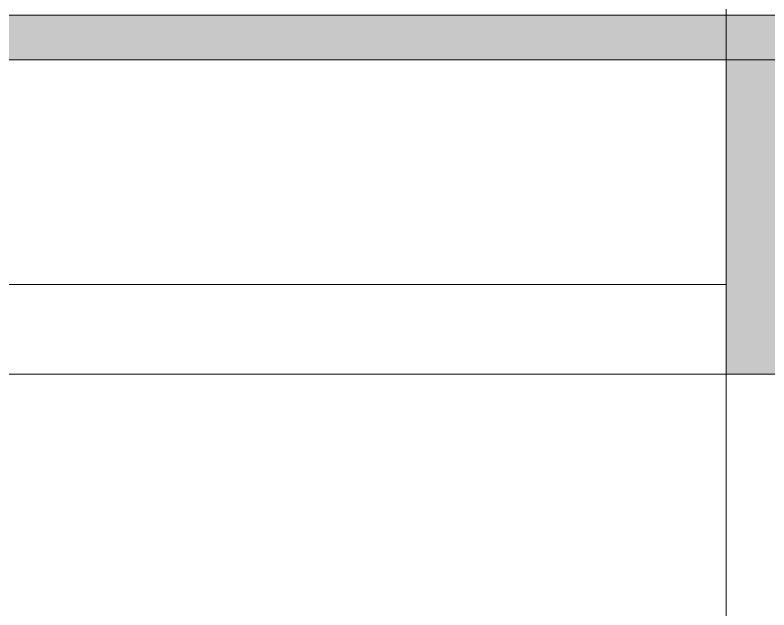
# Model space of a CAD drawing. Header units: millimetres. Extents: x -213 to 151, y -74 to 135.
# Drawn here: x 79.682 to 81.361, y -66.172 to -64.847 of the extents above; entities that cross this region are included whole.
import ezdxf

# ---------------------------------------------------------------- set-up
doc = ezdxf.new("R2010")
doc.units = ezdxf.units.MM
doc.header["$LTSCALE"] = 15

msp = doc.modelspace()

# ---------------------------------------------------------------- hatches: boundary and pattern name
at = {"linetype": 'Continuous', "lineweight": 13}
h = msp.add_hatch(color=256, dxfattribs=at)
h.dxf.hatch_style = 1
h.paths.add_polyline_path([(69.2663, -64.8473), (69.2663, -64.9473), (100.8663, -64.9473), (100.8663, -65.0473), (100.8663, -64.8473)])
h = msp.add_hatch(color=256, dxfattribs=at)
h.dxf.hatch_style = 1
h.paths.add_polyline_path([(81.2663, -65.6473), (81.8663, -65.6473), (81.8663, -64.8473), (81.2663, -64.8473)])

# ---------------------------------------------------------------- linework, layer by layer
msp.add_line((81.2663, -71.3616), (81.2663, -64.7602), dxfattribs=at)
for points in [[(69.2663, -64.8473), (100.8663, -64.8473)], [(100.8663, -64.9473), (69.2663, -64.9473)], [(75.8663, -65.4473), (81.2663, -65.4473)], [(75.8663, -65.6473), (81.2663, -65.6473)]]:
    msp.add_lwpolyline(points, dxfattribs=at)
msp.add_lwpolyline([(81.2663, -65.6473), (81.8663, -65.6473), (81.8663, -64.8473), (81.2663, -64.8473)], close=True, dxfattribs=at)

doc.saveas('drawing.dxf')
